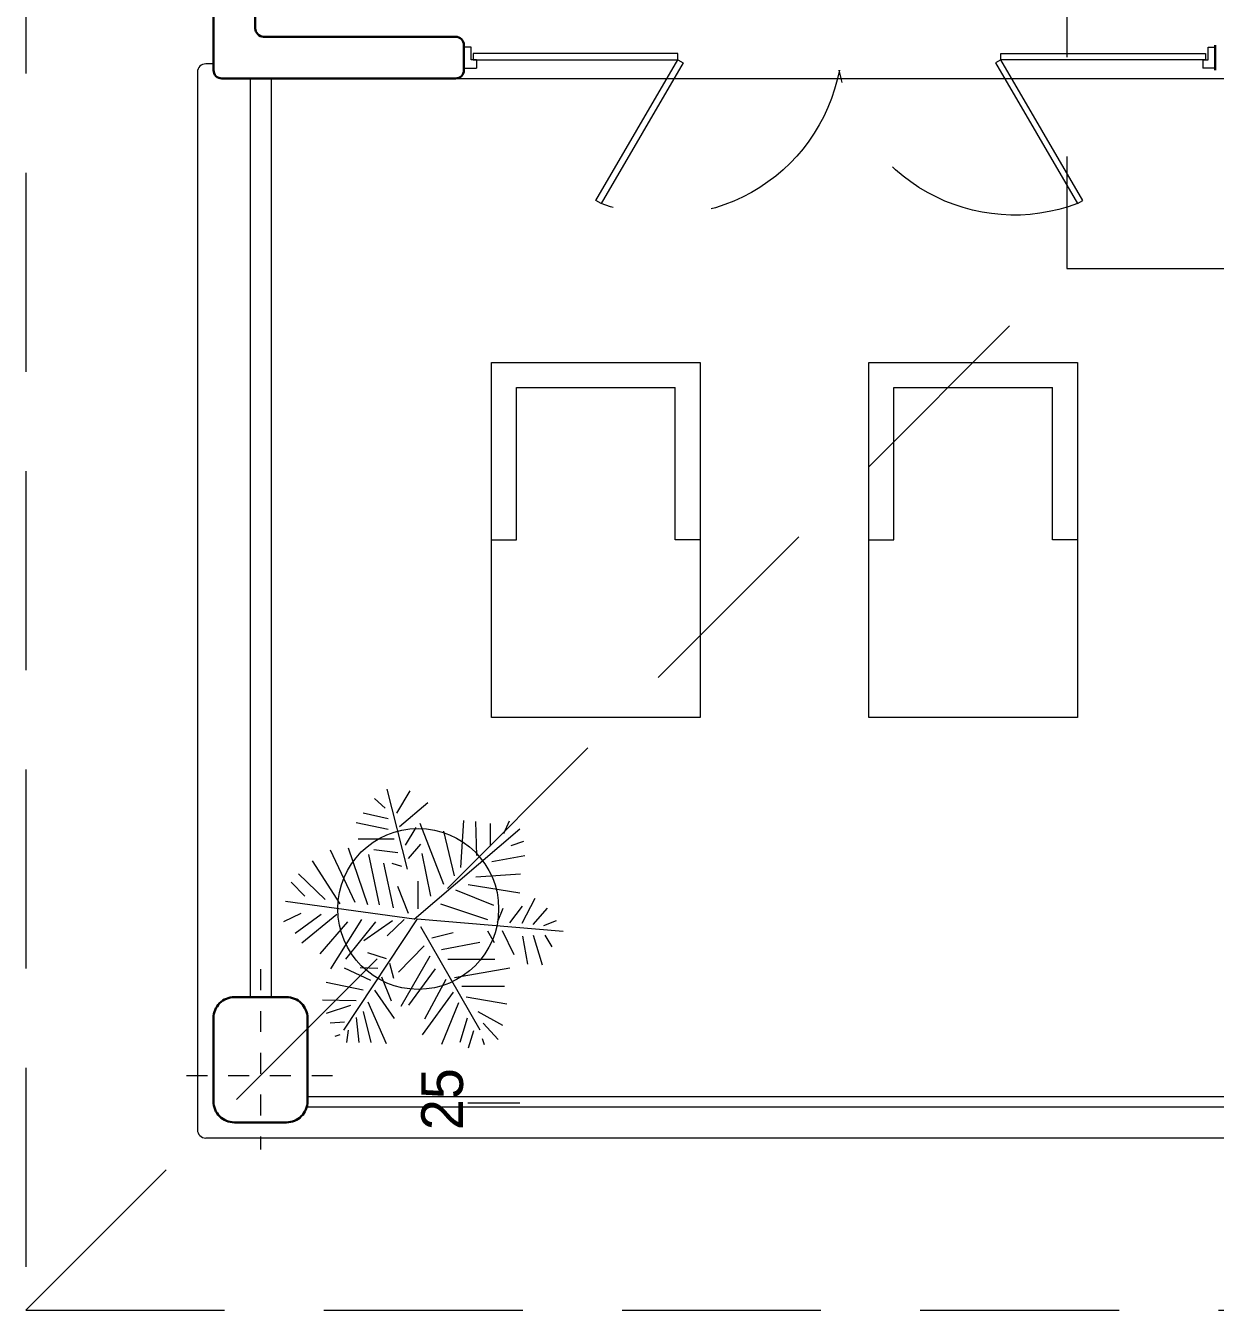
# Model space of a CAD drawing. Header units: metres. Extents: x -44 to 358, y -286 to 66.
# Drawn here: x -10.62 to -4.92, y -284.84 to -278.69 of the extents above; entities that cross this region are included whole.
import ezdxf

# ---------------------------------------------------------------- set-up
doc = ezdxf.new("R2010")
doc.units = ezdxf.units.M
doc.header["$LTSCALE"] = 0.3
for name, pattern in [('CONTINUA', [0]), ('DASHED', [0.75, 0.5, -0.25]), ('HIDDEN2', [4.7625, 3.175, -1.5875])]:
    doc.linetypes.add(name, pattern=pattern)
for name, color, linetype, lineweight in [('3.13 T.PRSENTACION', 252, 'CONTINUA', 0), ('A-DOOR', 7, 'Continuous', 5), ('A-WALL', 7, 'Continuous', 30), ('baños', 141, 'Continuous', 0), ('Columnas', 7, 'Continuous', 18), ('EJES', 43, 'DASHED', 0), ('MOBILIARIOS', 252, 'Continuous', 0), ('muros bajitos', 252, 'Continuous', 5), ('piso', 251, 'Continuous', 18)]:
    doc.layers.add(name, color=color, linetype=linetype, lineweight=lineweight)
doc.layers.add('ARBOLES CTB', color=7, linetype='Continuous', lineweight=0, true_color=0x4f6a34, transparency=0.3)
doc.layers.add('Techos 1', color=7, linetype='HIDDEN2', lineweight=9, true_color=0x42391a)
doc.styles.add('TRESTRECE', font='')
doc.styles.get('TRESTRECE').set_extended_font_data('Champagne & Limousines')

# ---------------------------------------------------------------- blocks, each defined once
blk = doc.blocks.new('A$C309F5F81')
at = {"linetype": 'ByBlock'}
for p, q in [((0.6136, 0.8664), (0.5641, 0.949)), ((0.5742, 0.6593), (0.6492, 0.9553)), ((0.6035, 0.8169), (0.4993, 0.9058)), ((0.6568, 0.8842), (0.6962, 0.9198)), ((0.6454, 0.8448), (0.7381, 0.8664)), ((0.5492, 0.4753), (0.1602, 0.8086)), ((0.2184, 0.7907), (0.1981, 0.8377)), ((0.2681, 0.7445), (0.2681, 0.8283)), ((0.3189, 0.7101), (0.3227, 0.8359)), ((0.3773, 0.6657), (0.3659, 0.8397)), ((0.4408, 0.6034), (0.5272, 0.8283)), ((0.5819, 0.7483), (0.5425, 0.8131)), ((0.6454, 0.8054), (0.7635, 0.8308)), ((0.192, 0.7471), (0.145, 0.7624)), ((0.4015, 0.6352), (0.4408, 0.8003)), ((0.6238, 0.7699), (0.7559, 0.7699)), ((0.4878, 0.5602), (0.5196, 0.7178)), ((0.5704, 0.6987), (0.5247, 0.7521)), ((0.6098, 0.7203), (0.6987, 0.7305)), ((0.6771, 0.5285), (0.7165, 0.714)), ((0.7203, 0.5285), (0.7915, 0.7368)), ((0.7673, 0.5361), (0.8588, 0.7292)), ((0.2627, 0.6876), (0.1408, 0.7104)), ((0.5958, 0.6695), (0.6314, 0.6809)), ((0.6263, 0.5171), (0.6619, 0.6822)), ((0.8232, 0.5323), (0.9249, 0.6898)), ((0.3227, 0.6314), (0.1575, 0.6428)), ((0.8779, 0.5475), (0.977, 0.6428)), ((0.3506, 0.6034), (0.1601, 0.5729)), ((0.3976, 0.5831), (0.2566, 0.5272)), ((0.5349, 0.5132), (0.5349, 0.6149)), ((0.5704, 0.4967), (0.6098, 0.5958)), ((0.9528, 0.5602), (1.0036, 0.6111)), ((0.1517, 0.4599), (0.1029, 0.5526)), ((0.1971, 0.4622), (0.1499, 0.5234)), ((0.4523, 0.5323), (0.2795, 0.4739)), ((0.5492, 0.4753), (1.024, 0.5399)), ((0.5388, 0.4769), (0, 0.4307)), ((0.1105, 0.4561), (0.0572, 0.5158)), ((0.2425, 0.4641), (0.2211, 0.5158)), ((0.5388, 0.4769), (0.8105, 0.0661)), ((0.5869, 0.4739), (0.6492, 0.4141)), ((0.7445, 0.4739), (0.8588, 0.2922)), ((0.8347, 0.4929), (0.9643, 0.3862)), ((0.8931, 0.4929), (0.9884, 0.4218)), ((0.9681, 0.4967), (1.0316, 0.465)), ((0.0711, 0.4523), (0.0241, 0.47)), ((0.2253, 0.434), (0.1817, 0.3455)), ((0.2794, 0.4319), (0.254, 0.3887)), ((0.5258, 0.4487), (0.3074, 0.0673)), ((0.6301, 0.4688), (0.7356, 0.3951)), ((0.6924, 0.465), (0.8029, 0.3278)), ((0.7953, 0.465), (0.8982, 0.3468)), ((0.0673, 0.4167), (0.0419, 0.3735)), ((0.1105, 0.4167), (0.0775, 0.3062)), ((0.1499, 0.4129), (0.1321, 0.3087)), ((0.4485, 0.3633), (0.3074, 0.39)), ((0.484, 0.4065), (0.4053, 0.4256)), ((0.4917, 0.3392), (0.5984, 0.1537)), ((0.5131, 0.377), (0.6071, 0.2792)), ((0.6517, 0.3295), (0.7203, 0.3511)), ((0.4015, 0.2604), (0.1969, 0.296)), ((0.4256, 0.3278), (0.2515, 0.3278)), ((0.4726, 0.2922), (0.5704, 0.1575)), ((0.6404, 0.3125), (0.6265, 0.2579)), ((0.6844, 0.2932), (0.7492, 0.2957)), ((0.7102, 0.249), (0.8067, 0.2947)), ((0.4332, 0.2528), (0.512, 0.1067)), ((0.6708, 0.263), (0.6352, 0.174)), ((0.7381, 0.2134), (0.8741, 0.2414)), ((0.3735, 0.2287), (0.216, 0.2287)), ((0.4053, 0.2058), (0.5196, 0.0483)), ((0.6962, 0.2134), (0.6238, 0.1093)), ((0.3583, 0.1893), (0.2084, 0.1626)), ((0.3862, 0.1664), (0.4485, 0.0127)), ((0.7203, 0.1702), (0.653, 0.0165)), ((0.7635, 0.174), (0.888, 0.1766)), ((0.7851, 0.1563), (0.8741, 0.127)), ((0.3151, 0.1347), (0.2236, 0.0838)), ((0.3545, 0.1105), (0.3811, 0.0203)), ((0.7381, 0.1347), (0.7102, 0.0203)), ((0.7635, 0.1131), (0.7534, 0.0203)), ((0.8067, 0.0953), (0.8601, 0.0915)), ((0.2947, 0.0915), (0.2401, 0.0318)), ((0.3303, 0.0635), (0.3506, 0)), ((0.7928, 0.0661), (0.7991, 0.0203)), ((0.8245, 0.0483), (0.8423, 0.0419)), ((0.2986, 0.0356), (0.2909, 0.0127))]:
    blk.add_line(p, q, dxfattribs=at)
blk = doc.blocks.new('A$C2f9b60d5')
at = {"layer": 'A-DOOR'}
for p, q in [((0, 0.1005), (0.06, 0.1005)), ((0, 0.1005), (0, 0.0005)), ((0.06, 0.0605), (0.06, 0.1005)), ((3.6, 0.1), (3.54, 0.1)), ((3.54, 0.06), (3.54, 0.1)), ((3.6, 0.1), (3.6, 0)), ((0.035, 0.0005), (0, 0.0005)), ((0.035, 0.0605), (0.035, 0.0005)), ((0.06, 0.0605), (0.035, 0.0605)), ((3.54, 0.06), (3.565, 0.06)), ((3.565, 0.06), (3.565, 0)), ((3.565, 0), (3.6, 0))]:
    blk.add_line(p, q, dxfattribs=at)
for points in [[(0.6314, 0.7341), (1.0247, 0.0604), (1.0509, 0.0757), (0.6576, 0.7494)], [(2.9658, 0.7337), (2.5723, 0.0601), (2.5462, 0.0754), (2.9397, 0.749)], [(0.0446, 0.0605), (1.0247, 0.0604), (1.0247, 0.0301), (0.0446, 0.0302)], [(3.5524, 0.06), (2.5723, 0.0601), (2.5723, 0.0298), (3.5524, 0.0297)]]:
    blk.add_lwpolyline(points, close=True, dxfattribs=at)
at = {"layer": 'A-DOOR', "linetype": 'HIDDEN2'}
for centre, start, end in [((0.96, -0.0488), 10.76134, 110.74881), ((2.637, -0.0491), 69.23247, 169.21994)]:
    blk.add_arc(centre, 0.8536, start, end, dxfattribs=at)
blk = doc.blocks.new('A$C6528a993')
at = {"layer": '3.13 T.PRSENTACION', "transparency": 33554508}
blk.add_line((34.8574, 2.368), (34.8574, 2.118), dxfattribs=at)
at = {"layer": 'A-WALL'}
for p, q in [((29.79, 5.7001), (29.91, 5.7001)), ((29.91, 2.1001), (29.79, 2.1001)), ((29.82, 2.1001), (29.88, 2.1001)), ((29.75, 1.1401), (29.75, 2.0601)), ((29.95, 0.9401), (29.95, 2.0601)), ((29.71, 1.1001), (28.765, 1.1001)), ((29.91, 0.9001), (28.765, 0.9001))]:
    blk.add_line(p, q, dxfattribs=at)
blk.add_lwpolyline([(34.85, 0.9001), (34.45, 0.9001, -0.414214), (34.35, 1.0001), (34.35, 1.2501, -0.414214), (34.45, 1.3501), (34.85, 1.3501, -0.414214), (34.95, 1.2501), (34.95, 1.0001, -0.414214)], format="xyb", close=True, dxfattribs=at)
for centre, start, end in [((29.79, 2.0601), 90, 180), ((29.91, 2.0601), 0, 90), ((29.71, 1.1401), 270, 0), ((29.91, 0.9401), 270, 0)]:
    blk.add_arc(centre, 0.04, start, end, dxfattribs=at)
at = {"layer": 'EJES', "ltscale": 0.03}
for p, q in [((34.725, 0.7705), (34.725, 1.4956)), ((34.2168, 1.1251), (35.0795, 1.1251))]:
    blk.add_line(p, q, dxfattribs=at)
at = {"layer": 'MOBILIARIOS'}
for p, q in [((31.3099, 4.0402), (31.3099, 5.0402)), ((31.3099, 5.0402), (33.0099, 5.0402)), ((32.1599, 5.0402), (32.1599, 4.9202)), ((33.0099, 5.0402), (33.0099, 4.0402)), ((31.4299, 4.1602), (31.4299, 4.9202)), ((32.1599, 4.9202), (31.4299, 4.9202)), ((32.1599, 4.1602), (31.4299, 4.1602)), ((32.1599, 4.0402), (32.1599, 4.1602)), ((33.0099, 4.0402), (31.3099, 4.0402)), ((31.3099, 2.2325), (31.3099, 3.2325)), ((31.3099, 3.2325), (33.0099, 3.2325)), ((32.1599, 3.2325), (32.1599, 3.1125)), ((33.0099, 3.2325), (33.0099, 2.2325)), ((31.4299, 2.3525), (31.4299, 3.1125)), ((32.1599, 3.1125), (31.4299, 3.1125)), ((32.1599, 2.3525), (31.4299, 2.3525)), ((32.1599, 2.2325), (32.1599, 2.3525)), ((33.0099, 2.2325), (31.3099, 2.2325))]:
    blk.add_line(p, q, dxfattribs=at)
at = {"layer": 'muros bajitos'}
for p, q in [((34.8268, 14.7501), (34.8268, 1.3501)), ((34.8768, 14.7537), (34.8768, 1.3464)), ((34.35, 1.1772), (29.95, 1.1772)), ((34.35, 1.0772), (29.95, 1.0772))]:
    blk.add_line(p, q, dxfattribs=at)
at = {"layer": 'piso'}
for p, q in [((35.025, 20.9369), (35.025, 0.8633)), ((29.95, 2.0378), (29.95, 5.7624)), ((29.88, 0.9001), (29.88, 0.8633)), ((29.92, 0.8233), (34.985, 0.8233))]:
    blk.add_line(p, q, dxfattribs=at)
blk.add_circle((33.9273, 1.8808), 0.3855, dxfattribs=at)
for centre, start, end in [((29.92, 0.8633), 180, 270), ((34.985, 0.8633), 270, 0)]:
    blk.add_arc(centre, 0.04, start, end, dxfattribs=at)
at = {"layer": 'Techos 1'}
for p, q in [((35.85, 0.0001), (35.85, 21.8001)), ((35.85, 0.0001), (30.8608, 4.9893)), ((10.4, 0.0001), (35.85, 0.0001))]:
    blk.add_line(p, q, dxfattribs=at)
blk.add_lwpolyline([(30.8608, 16.8109), (27.466, 16.8109), (27.466, 4.9893), (30.8608, 4.9893)], close=True, dxfattribs=at)
at = {"color": 1, "xscale": -1, "rotation": 270}
blk.add_blockref('A$C2f9b60d5', (29.8, 2.1001), dxfattribs=at)
at = {"layer": 'ARBOLES CTB', "xscale": -1.298522266356366, "yscale": 1.298522266356366, "zscale": 1.298522266356366, "rotation": 90}
blk.add_blockref('A$C309F5F81', (34.5937, 2.5753), dxfattribs=at)
at = {"layer": '3.13 T.PRSENTACION', "transparency": 33554508, "insert": (34.9876, 1.8955), "char_height": 0.2, "attachment_point": 1, "rotation": 180, "style": 'TRESTRECE'}
blk.add_mtext_dynamic_manual_height_columns('25', width=1.292416, gutter_width=1, heights=[0], dxfattribs=at)
at = {"layer": 'baños', "linetype": 'Continuous', "flags": 8}
for tag, p in [('MODELNUMBER', (17.4854, 20.4812, 0)), ('TRADENAME', (17.4854, 20.4811, 0)), ('MATERIAL', (17.4854, 20.4811, 0)), ('PRODUCT', (17.4854, 20.4811, 0)), ('MODELNUMBER', (18.6601, 20.4812, 0)), ('MATERIAL', (18.6601, 20.4811, 0)), ('PRODUCT', (18.6601, 20.4811, 0)), ('TRADENAME', (18.6601, 20.4811, 0))]:
    blk.add_attdef(tag, p, '', height=0.0000254, rotation=180.00008, dxfattribs=at)

msp = doc.modelspace()

# ---------------------------------------------------------------- block references
at = {"layer": 'Columnas', "ltscale": 0.2, "rotation": 270}
msp.add_blockref('A$C6528a993', (-10.6218239, -248.9911924), dxfattribs=at)

doc.saveas('drawing.dxf')
